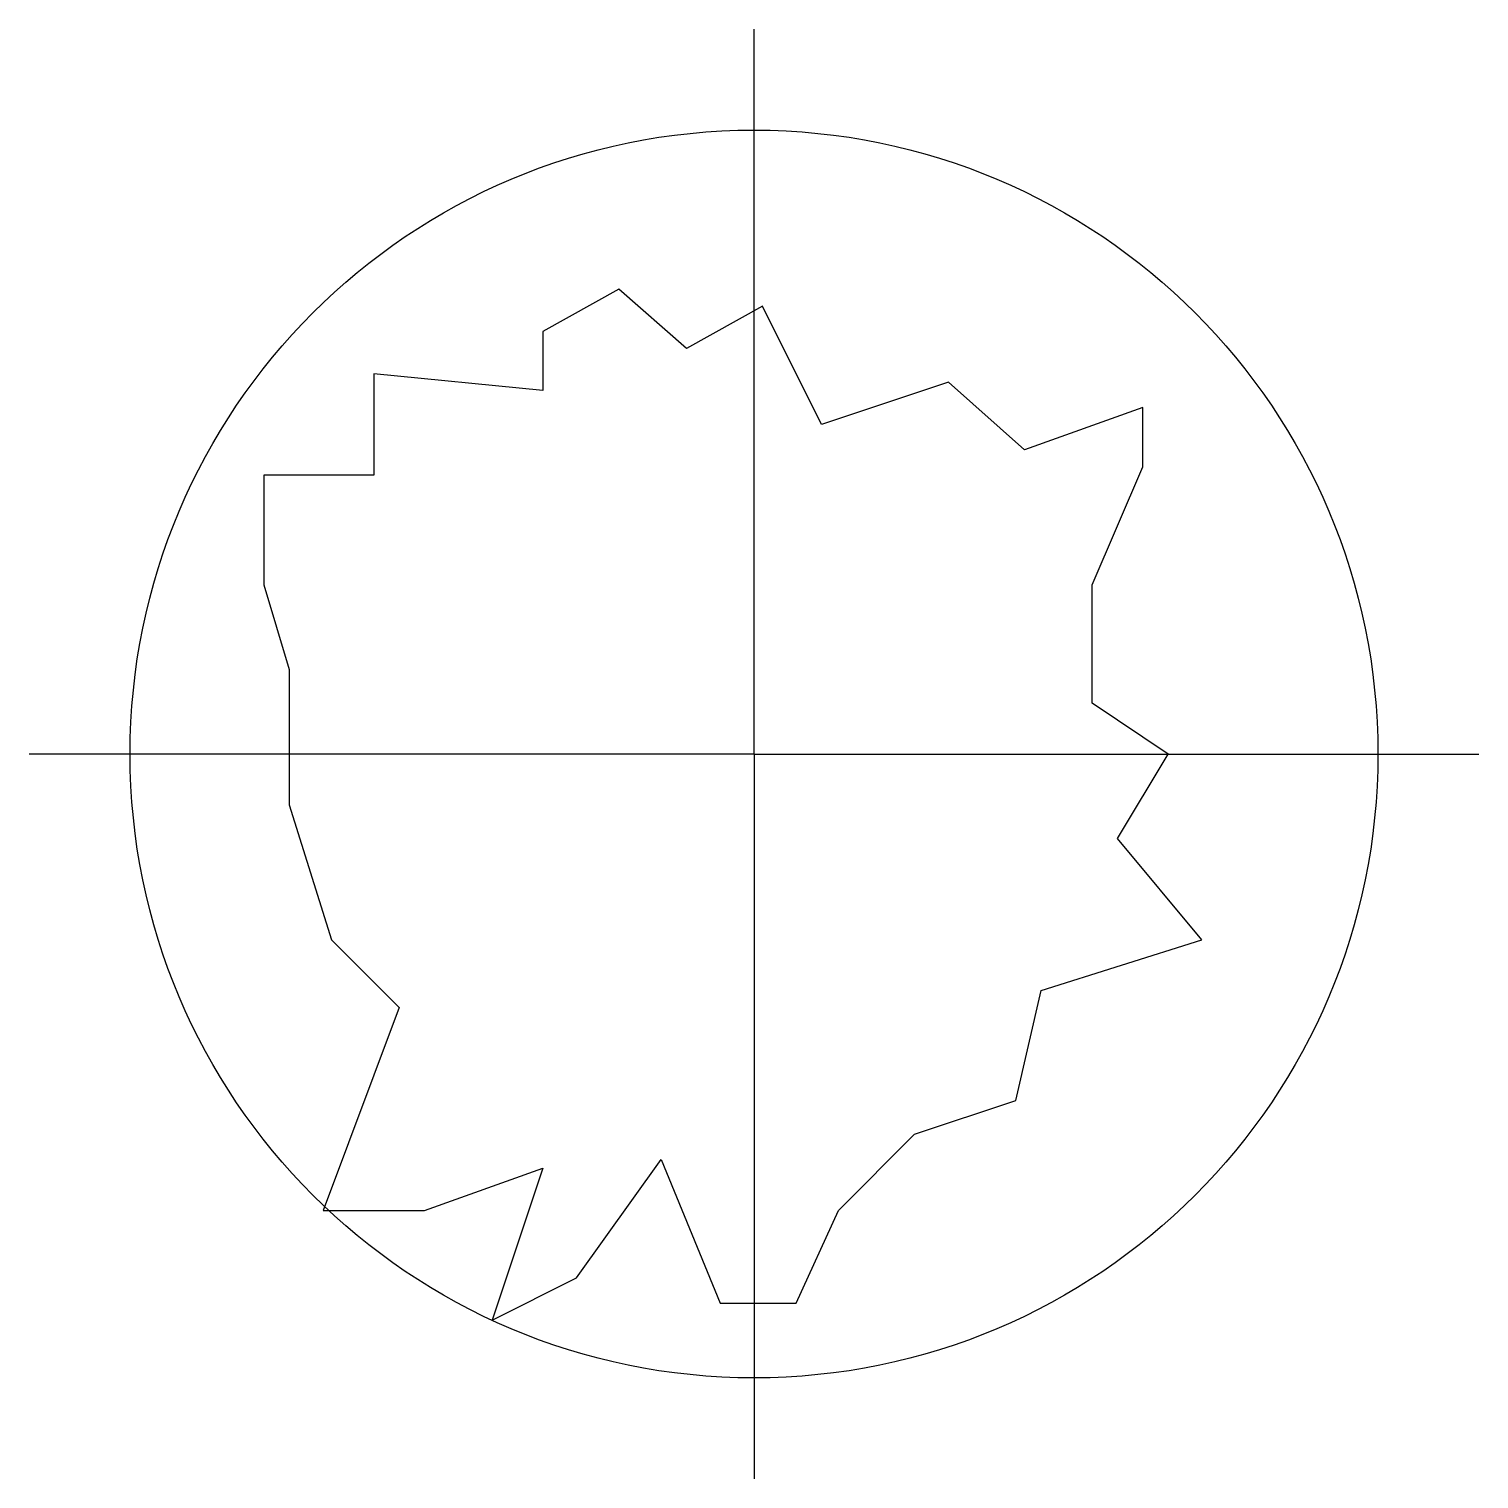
# Model space of a CAD drawing. Header units: inches. Extents: x 33.6 to 119.4, y -30.4 to 55.4.
import ezdxf

# ---------------------------------------------------------------- set-up
doc = ezdxf.new("R2010")
doc.units = ezdxf.units.IN
doc.header["$MEASUREMENT"] = 0
doc.layers.get('0').update_dxf_attribs({"linetype": 'CONTINUOUS'})

msp = doc.modelspace()

# ---------------------------------------------------------------- linework, layer by layer
for q in [(76.5, 55.394), (33.606, 12.5), (119.394, 12.5), (76.5, -30.394)]:
    msp.add_line((76.5, 12.5), q)
msp.add_lwpolyline([(54, 35), (54, 29), (47.5, 29), (47.5, 22.5), (49, 17.5), (49, 15), (49, 9.5), (51.5, 1.5), (55.5, -2.5), (51, -14.5), (57, -14.5), (64, -12), (61, -21), (66, -18.5), (71, -11.5), (74.5, -20), (79, -20), (81.5, -14.5), (86, -10), (92, -8), (93.5, -1.5), (103, 1.5), (98, 7.5), (101, 12.5), (96.5, 15.5), (96.5, 22.5), (99.5, 29.5), (99.5, 33), (92.5, 30.5), (88, 34.5), (80.5, 32), (77, 39), (72.5, 36.5), (68.5, 40), (64, 37.5), (64, 34)], close=True)
msp.add_circle((76.5, 12.5), 36.912)

doc.saveas('drawing.dxf')
